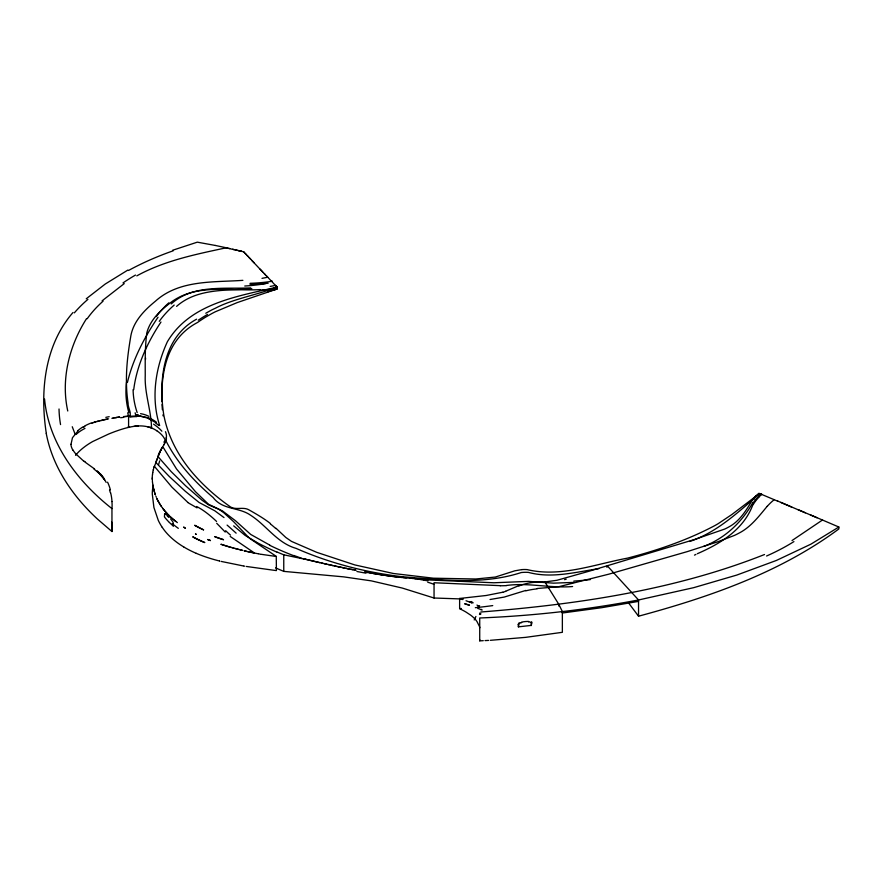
<?xml version="1.0" encoding="UTF-8"?>
<svg xmlns="http://www.w3.org/2000/svg" width="883" height="883" viewBox="0 0 883 883"><rect width="100%" height="100%" fill="white"/><g stroke="black" fill="none" stroke-linecap="round" stroke-linejoin="round"><path stroke-width="1.32" d="M152.284 478.012L152.295 479.204M166.203 437.515L166.136 438.641M145.496 359.469L145.563 358.001M73.002 312.494C44.327 345.474 39.878 391.831 46.313 433.41M133.719 389.646C136.733 365.341 147.549 342.273 160.971 322.041M480.76 613.365L480.617 614.458M152.549 474.149L152.792 472.438M531.82 622.107L531.378 625.186M518.994 622.923L518.376 626.853L531.345 625.396M531.533 622.074L531.4 622.979M531.345 623.31L531.334 625.528M518.542 623.784L518.376 626.853M152.847 472.228L152.969 471.489M153.167 485.231L152.549 489.348A139.845 80.739 0 0 0 152.284 493.972L153.918 507.515L158.267 520.33A124.337 71.788 0 0 0 161.677 526.533L162.119 527.206M127.483 382.218C133.057 358.884 144.569 336.964 158.024 317.262M153.167 470.639L153.499 469.149M153.289 470.131L153.421 469.458M153.83 468.034L154.139 466.842M153.907 467.725L159.79 452.538M154.315 466.235L171.931 487.173L187.847 502.416M157.042 458.796L155.861 462.482L169.194 476.412L185.298 491.268L199.105 502.482L214.701 510.738L224.006 517.559M158.476 455.021L158.73 454.304M158.587 454.635L157.858 456.434L171.225 471.654L185.551 485.749L202.13 500.297L208.664 504.921L222.284 510.782L235.463 520.727L250.728 534.447L269.856 545.153M158.785 454.292L158.995 453.707M158.885 454.061L159.194 453.255M164.536 443.531L165.066 442.284M164.944 442.659L164.679 443.222M159.194 453.365L159.646 452.295M159.348 453.045L162.538 446.842M162.693 446.533L176.479 468.895L195.441 491.665L208.509 504.248L218.642 509.038L223.929 512.868L233.796 521.864L248.851 537.703M159.79 452.096L160.761 450.098M159.944 451.787L160.32 451.047M160.618 450.363L161.015 449.646M163.543 445.363L164.216 444.039M164.05 444.337L163.311 445.772M160.883 449.977L161.136 449.414M161.136 449.524L161.379 448.972M161.258 449.304L162.24 447.482M752.967 504.491C743.729 529.612 720.683 543.52 697.338 553.718M86.567 318.608C69.316 345.595 60.728 379.315 67.759 410.992M752.802 502.615C741.775 522.438 725.098 538.122 703.762 546.422M75.541 455.33L77.859 452.703A81.964 47.318 0 0 1 83.311 447.802L85.232 446.334A86.357 49.856 0 0 1 92.759 441.5L108.565 434.072A159.624 92.152 0 0 1 115.254 431.467L119.558 429.966A91.28 52.704 0 0 1 122.582 429.017L123.554 428.719A62.086 35.85 0 0 1 129.58 427.162A40.419 23.333 0 0 1 133.94 426.368A26.931 15.552 0 0 1 138.278 425.937M767.161 506.345C758.751 516.445 750.605 527.361 738.541 533.365A74.36 40.938 2.3 0 1 734.391 535.44L717.57 541.853L687.272 551.621L608.928 574.138L559.027 586.654L537.151 588.508M755.936 495.937L758.905 493.255L777.989 501.29M759.181 496.599L761.83 494.292A4.426 2.914 51.7 0 0 760.991 494.094L761.025 493.994M102.097 300.827L124.238 283.609M77.859 431.147L72.472 437.714L71.004 444.326M86.269 298.763L105.232 284.039L127.869 270.066M171.214 303.951C192.693 284.381 224.028 289.138 250.706 287.902M176.589 306.368C197.108 288.167 226.335 290.684 251.832 288.752M753.552 499.414L754.524 498.641M759.468 493.972C737.923 512.295 717.139 532.306 689.645 541.489M822.515 519.988L792.007 540.562M196.578 319.193C162.77 337.449 158.499 380.562 163.719 414.557C167.991 437.836 180.022 459.16 195.805 476.577C205.728 487.537 216.953 497.328 229.017 505.871C234.933 511.125 243.145 506.014 249.436 510.142C256.666 514.248 263.918 518.431 270.474 523.564M810.417 514.877L838.85 527.019L810.914 544.16L776.411 560.44L736.775 575.076L693.718 587.659L638.541 599.976L607.283 565.815L606.919 567.327M83.366 427.195L84.172 426.61M205.783 313.255L211.578 310.032A114.492 68.863 4.1 0 1 215.419 308.211C233.311 298.597 260.904 294.138 276.876 286.942M83.697 426.997L84.878 426.224M136.788 275.882C164.404 260.628 195.761 254.326 226.324 247.781M694.491 555.12L695.914 554.425M764.512 554.524C674.347 590.252 576.422 604.513 480.838 612.007M518.818 585.628L505.661 591.246M91.622 423.288L92.759 422.769M161.887 401.544C161.015 370.43 167.538 338.244 197.527 322.472A192.328 111.037 0 0 1 205.772 317.063L211.578 313.719A114.658 66.203 0 0 1 215.353 311.754L237.24 302.582L274.79 289.756M172.638 250.253L197.306 242.163L215.209 245.43M92.759 422.88L94.006 422.35M274.723 289.779L275.386 289.558M275.308 289.58L277.229 288.951L277.229 287.317L266.622 276.037M93.918 422.493L95.541 421.875M94.095 422.328L98.112 421.147M502.791 592.217L486.158 595.495L459.624 598.464L459.624 608.63L463.983 610.915A84.768 48.94 0 0 1 466.036 612.096L470.584 615.098A49.029 28.311 0 0 1 472.46 616.588L473.431 617.449A42.307 24.426 0 0 1 477.008 621.61L479.314 626.157A63.885 36.887 0 0 1 479.866 627.758M566.202 579.204L564.524 579.667M96.821 421.61L99.426 420.805M277.229 287.317L274.558 288.046L274.558 289.834M277.019 287.152C237.262 296.313 190.088 303.476 167.362 341.754C155.474 367.637 150.728 398.056 159.668 425.573M525.815 590.429L504.281 597.063L490.043 599.513M628.674 603.056L638.541 616.202C708.894 597.217 779.777 572.78 838.85 528.95L838.85 527.019M520.926 622.736L521.676 622.559M99.426 420.915L105.408 419.447M100.75 420.595L106.611 419.204M128.344 426.467L128.587 427.394L129.58 427.173M267.748 277.218L261.997 278.355M128.587 427.394L128.587 416.357L129.58 416.158M105.706 419.502L107.395 419.05M107.472 419.149L108.565 418.829M638.111 600.054C585.848 609.932 532.857 615.881 479.723 617.979L479.723 640.837L483.266 640.683M598.906 568.641C575.639 572.085 551.776 578.696 528.431 572.394A30.221 23.046 -10.5 0 0 521.224 572.548C482.957 585.032 441.721 579.899 402.262 576.731C365.75 572.427 329.734 563.211 296.059 548.365C276.964 542.913 266.467 525.319 250.518 515.186C238.896 506.997 222.637 510.131 213.178 497.559C194.26 481.456 176.931 462.758 165.75 440.385M111.876 418.332L114.128 417.825M113.002 418.134L117.086 417.339M115.254 417.747L116.39 417.56M270.165 286.423L275.595 285.397A6.148 2.439 72.2 0 1 276.081 285.915L276.6 286.655M116.567 417.538L117.605 417.262M117.781 417.339L119.558 416.964M118.366 417.251L119.558 417.074M123.554 416.544L140.574 415.794M521.886 569.59L514.822 570.815L495.341 577.04L475.827 578.994L433.421 578.199L393.443 573.497L354.8 564.921L316.721 552.328L291.5 541.4L285.783 537.438L275.971 528.255M471.787 601.588L470.771 601.676M461.312 608.475L459.624 608.63M129.58 415.805C132.108 413.917 127.483 406.71 128.079 403.001C126.777 394.613 126.335 386.103 126.446 377.615C126.6 363.465 128.532 349.403 130.916 335.474C133.653 321.158 144.459 310.154 155.342 301.269C179.083 279.723 213.156 282.405 242.891 280.353M574.226 582.394L553.42 583.155L528.509 581.378L493.851 582.769L423.299 579.734M490.319 640.318L525.628 637.36L562.361 632.316L562.361 611.566L559.193 605.087A83.024 16.865 81.6 0 0 558.464 603.773L544.866 581.941L534.932 581.974M488.564 640.418L485.032 640.594M572.614 586.522C550.396 588.453 528.409 582.372 506.158 585.528M259.977 289.602C231.092 291.39 198.576 283.586 173.046 300.805C162.031 308.951 150.54 318.851 146.876 332.615C144.911 346.765 145.209 361.224 145.242 375.496C144.448 393.376 151.269 410.452 151.534 428.034A22.241 12.837 0 0 0 147.516 426.765A19.702 11.38 0 0 0 140.574 425.904L138.443 425.937A26.722 15.43 0 0 0 133.94 426.379M760.263 494.105L760.738 494.094M760.44 493.983L760.572 493.983M544.866 581.941L556.908 580.297L589.314 571.158L694.424 539.535L724.755 529.049A58.002 31.799 2.4 0 0 728.696 527.03C739.192 521.555 745.616 511.334 751.499 501.5A88.697 48.543 2.2 0 1 755.892 495.926M500.264 585.661L434.05 582.747L434.05 598.012L463.034 599.016M136.71 415.451L135.772 415.429L135.143 412.803M759.733 494.105L759.711 494.105A4.901 3.223 51.7 0 1 758.905 493.961L731.797 514.568L718.265 523.619A148.024 84.503 3.1 0 1 714.601 525.716C687.117 540.253 657.493 550.341 627.46 558.144C594.612 564.292 560.639 577.581 527.173 569.612A27.042 20.651 -12.3 0 0 521.886 569.612M528.542 621.919L528.785 621.93A3.344 2.638 -18 0 1 531.632 623.31M136.909 415.573L138.278 415.672M406.798 577.813L408.895 578.111M406.798 577.935L402.339 577.416M409.436 578.045L412.593 578.442M409.966 578.1L413.078 578.497M405.772 577.835L403.023 577.592M399.602 577.151L402.339 577.526M401.655 577.46L400.286 577.327M413.078 578.387L415.496 578.74M413.564 578.431L415.97 578.795M398.211 577.007L399.602 577.261M398.906 577.195L396.07 576.776M275.595 567.868A248.818 143.653 0 0 0 277.085 568.542L283.763 571.378L343.664 576.864L371.279 580.859L402.339 588.078L434.05 598.012M138.443 415.573L140.441 415.849M138.443 415.683L147.516 418.056L156.523 423.012M396.787 576.963L392.306 576.334M415.97 578.685L427.891 580.871M395.363 576.809L393.928 576.632M275.154 570.44L276.401 570.584L276.269 556.378M274.723 570.385L246.368 566.456M416.754 578.773L420.142 579.215M393.2 576.555L392.306 576.444M274.723 556.257L260.717 554.237M391.268 576.202L388.829 575.871M391.268 576.312L387.306 575.661M388.067 575.882L385.794 575.44M386.555 575.661L385.021 575.33M420.573 579.38L421.312 579.491M383.586 575.12L384.37 575.23M384.37 575.341L379.646 574.491M382.008 574.988L382.803 575.109M381.224 574.855L378.056 574.237M378.851 574.48L377.405 574.127M377.405 574.237L375.452 573.795M376.754 574.127L374.8 573.685M244.768 566.191L243.84 566.036M374.8 573.795L372.836 573.343M259.922 554.094L258.664 553.873M374.149 573.685L372.527 573.288M243.278 565.937L221.092 561.4M372.527 573.398L369.602 572.769M371.588 573.233L365.948 572.107M368.145 572.614L364.48 571.831M258.156 553.784L246.688 551.445M354.425 569.943L355.805 570.208M355.805 570.319L350.948 569.259M277.107 552.052L283.763 554.811L305.937 559.425M353.034 569.778L348.642 568.807M349.933 569.171L347.99 568.674M347.99 568.784L346.059 568.288M347.67 568.718L343.664 567.802M344.9 568.166L341.191 567.294M343.046 567.78L341.809 567.416M339.933 567.029L341.191 567.405M339.304 566.897L340.573 567.272M339.304 567.007L337.383 566.489M338.664 566.864L334.249 565.815M215.32 245.452L227.373 248.013M336.743 566.456L330.595 565.01M333.034 565.661L328.167 564.469M243.542 251.798L242.759 251.622M241.512 251.236L242.229 251.5M240.794 251.07L242.052 251.467M241.103 251.258L239.845 250.86M247.659 551.555L254.459 552.99L230.209 536.456M238.896 250.651L240.474 251.114M239.525 250.893L236.677 250.143M238.576 250.684L237.946 250.43M303.233 558.696L305.187 559.138M329.381 564.844L325.728 563.917M237.317 250.397L235.319 249.834M236.037 250.11L232.615 249.216M326.953 564.303L321.423 562.924M226.545 247.935L229.823 248.576M228.256 248.333L234.304 249.712M164.989 513.586L166.854 514.955M324.094 563.652L325.452 563.961M305.562 559.226L307.063 559.69M306.313 559.403L323.023 563.409M246.688 551.334L245.728 551.224M307.814 559.855L319.823 562.659M246.048 551.191L244.768 551.003M245.088 550.959L244.127 550.849M242.704 550.396L235.22 548.475M242.13 550.252L239.635 549.634M219.624 561.036L219.668 561.047A135.673 78.333 0 0 1 210.419 558.475L207.626 557.581A108.499 62.638 0 0 1 196.247 553.332M237.428 549.171L238.531 549.458M236.324 548.873L234.116 548.177M233.024 547.868L234.116 548.288M232.119 547.615L233.024 547.979M231.214 547.361L232.119 547.725M230.308 547.096L231.214 547.471M230.308 547.206L221.092 544.259M229.403 546.952L224.039 545.319M223.454 545.131L222.273 544.756M221.092 544.37L221.688 544.568M302.074 558.442L293.884 555.495M459.624 598.464L462.758 599.579M469.425 601.875L470.253 602.173M471.312 602.548L472.008 602.912M471.544 602.747L466.036 600.76M210.419 540.484L209.724 540.208M210.419 540.595L209.37 540.076M209.017 540.054L207.626 539.502L209.37 540.186M147.638 418.001L149.415 418.785M798.166 509.69L816.963 517.747M780.793 502.372L805.307 512.824M777.382 500.926L791.742 507.096M195.529 533.917L196.203 534.27M195.529 534.027L196.203 534.381M255.673 541.687L245.055 535.352L233.664 525.86M197.052 507.868L189.437 503.52A66.887 32.958 78.4 0 1 187.847 502.548M183.874 547.03L185.938 548.233A99.293 57.329 0 0 0 196.203 553.31M183.719 546.941L183.642 546.886A101.368 58.521 0 0 1 177.45 542.78L176.755 542.261A102.45 59.15 0 0 1 164.061 529.91L162.207 527.328M276.125 556.29L250.044 538.663M476.997 605.043L478.619 606.389M183.642 527.085L185.419 528.233M185.165 528.067L183.907 527.261M156.766 430.727L155.96 430.22A25.044 14.459 0 0 0 147.549 426.721M155.529 422.306L156.412 422.946M85.276 462.273L94.591 468.972M477.725 605.639L478.354 606.036M177.362 522.593L175.75 521.345M83.521 460.97L75.739 453.818A51.667 29.194 2.4 0 1 72.969 450.054M175.75 521.456L173.819 519.778M111.722 522.074A139.415 80.485 0 0 1 111.964 524.359L112.086 527.052A134.448 77.616 0 0 1 111.953 531.533L97.307 518.928A353.057 203.83 0 0 1 46.236 433.41M175.264 521.069L172.34 518.52M173.145 525.904L172.936 525.727A102.163 58.984 0 0 1 168.774 521.853L168.642 521.721M173.344 519.491L171.28 517.57M171.81 518.155L170.253 516.621M170.772 517.206L167.593 513.961M478.619 606.279L479.248 607.062M225.231 532.052L216.71 523.288M99.194 472.968L102.616 476.919A86.788 47.307 5 0 1 104.547 479.557L104.635 479.8M168.178 514.679L168.774 515.286M168.101 516.18L168.774 516.875M168.498 521.577L168.454 521.522A103.631 59.834 0 0 1 164.448 516.941L164.624 513.774A2.792 0.96 73.7 0 1 164.989 513.597M276.589 288.288L277.229 288.951M243.642 251.71L244.679 252.803M243.995 252.185L246.004 254.205M245.353 253.62L247.924 256.236M246.975 255.342L250.209 258.642M264.613 273.918L267.428 276.997M248.874 257.339L250.651 259.227M264.271 273.653L265.452 274.911M250.651 259.116L254.216 262.891M260.099 269.138L264.381 273.675M251.986 260.64L262.626 271.909M167.593 514.072L166.457 512.725M167.019 513.453L165.364 511.5M100.474 474.215L97.218 471.014L104.36 479.524M104.812 480.043L106.17 482.394M165.905 512.228L164.845 510.882M170.574 518.84L172.682 521.621A3.013 1.336 68.6 0 1 172.891 522.03A3.322 1.49 68.6 0 1 173.223 522.957L173.311 526.047M164.337 510.275L164.845 511.003M638.012 600.727L638.541 601.378L601.787 607.681L563.961 612.791L562.361 612.979L562.063 612.327M164.337 510.385L163.774 509.59M164.05 510.043L163.51 509.248M162.969 508.564L163.51 509.359M163.234 509.016L162.461 507.99M162.119 507.526L161.203 506.125M161.203 506.235L160.287 504.756M104.039 478.796L104.481 479.458M160.739 505.551L158.013 500.849M159.856 504.182L157.88 500.595M157.88 500.705L157.505 499.844M157.505 499.955L157.086 498.95M157.384 499.701L156.732 498.178M75.011 433.895L72.251 426.743M156.247 497.129L155.938 496.235M155.143 494.05L155.397 494.888M109.525 489.966L110.342 492.593M155.265 494.524L155.022 493.685M155.022 493.796L154.735 492.791M154.735 492.902L154.459 491.908M154.315 491.412L154.459 492.019M154.393 491.765L154.249 491.158M151.534 428.034L151.17 426.677M154.117 490.771L153.918 489.922M128.587 416.357L127.704 412.791M153.984 490.275L153.819 489.546M153.819 489.657L153.554 488.442M153.642 488.917L153.388 487.703M153.311 487.438L153.068 486.125M153.068 486.235L152.494 482.295M162.947 414.833L163.079 415.86M44.558 399.028C48.697 443.608 77.704 481.688 111.953 508.608L111.953 531.533M152.461 482.052L152.395 481.224M162.373 409.734L162.008 404.613M111.953 501.522L112.086 504.171A134.293 76.534 -3.3 0 1 111.975 508.608M152.329 480.275L152.284 478.729M638.541 599.976L638.541 616.202M283.763 554.811L283.763 571.378M267.836 290.408L267.836 292.141M272.406 281.213A97.847 49.018 3.7 0 1 250.132 283.311M136.788 414.668A22.395 18.499 20.2 0 1 138.256 414.756M140.563 413.663A20.519 14.47 15.1 0 1 148.907 416.346M150.088 418.332A25.795 11.876 16.7 0 1 156.324 422.118M156.103 423.376A35.033 14.349 18.7 0 1 158.797 425.496M137.174 412.593A251.787 136.225 -0.2 0 1 133.09 389.657M159.249 321.346A191.456 119.293 12.5 0 1 174.194 305.065M753.188 502.714A90.364 50.585 3.3 0 1 761.543 494.149M590.363 579.59A239.061 142.616 4.3 0 1 573.807 581.091M421.71 579.171A81.766 67.064 62.6 0 1 423.299 579.447M166.004 440.507A72.384 33.598 27 0 1 165.088 442.295M366.059 573.188A151.434 19.007 12 0 1 356.909 571.489M293.686 555.672A245.331 140.651 0 0 1 269.668 545.275M265.496 283.62A113.819 66.733 5.4 0 1 244.768 286.015M76.048 434.48A75.055 44.062 18.7 0 1 84.978 428.398M84.934 425.871A84.106 51.391 25 0 1 91.28 422.946M105.828 417.35A181.666 68.466 6.2 0 1 109.183 416.688M120.629 417.747A92.836 31.004 3.8 0 1 123.598 417.35M124.05 416.71A61.501 17.395 2 0 1 129.989 416.103M60.552 424.591A342.494 169.404 17.7 0 1 59.029 408.984M87.185 318.752A198.697 111.479 2 0 1 103.057 301.18M123.013 282.902A269.458 162.108 8.4 0 1 135.496 275.054M767.228 506.367A97.549 53.554 2.1 0 1 774.27 499.623M793.927 541.599A254.536 144.646 5.4 0 1 766.576 556.003M479.635 605.727A45.32 0.673 20.8 0 1 479.48 605.694M464.888 603.806A46.556 7.417 6.8 0 1 469.403 605.131M477.791 608.475A55.85 18.146 -35.8 0 1 481.191 609.855M481.522 609.336A42.583 12.969 -47.6 0 1 482.129 610.087M492.747 605.595A279.878 155.783 -0.1 0 1 475.33 607.692M525.815 590.837A58.035 39.128 -27.4 0 1 537.052 588.884M152.218 478.001A140.242 69.271 7.7 0 1 152.549 474.039M178.322 528.343A98.046 46.115 11.2 0 1 172.24 523.608M203.554 529.8A97.307 39.967 15.2 0 1 194.801 525.297M204.668 542.471A109.073 70.099 2.6 0 1 192.913 536.875M223.454 539.623A135.165 61.501 10.4 0 1 214.867 536.676M196.611 506.489A91.225 34.194 60 0 1 216.578 521.456M230.485 535.087A79.514 47.307 70.5 0 1 225.64 530.672M100.684 474.171A77.24 42.075 5.1 0 1 104.194 478.774M558.762 605.694A83.024 16.865 81.6 0 1 559.049 606.224M753.221 504.546A89.989 49.989 3.3 0 1 759.402 496.665M506.169 585.639A211.854 201.556 2 0 1 500.264 585.771M427.736 582.239A98.101 81.799 66 0 1 433.774 584.248M198.278 320.198A194.083 120.673 6.2 0 1 207.516 314.436M270.408 523.95A55.11 28.587 51.3 0 1 275.827 528.597M128.874 412.692A241.876 133.808 0.6 0 1 126.567 382.173M156.214 316.611A194.569 116.059 9.5 0 1 168.83 302.825M268.178 283.211A91.104 45.894 4 0 1 249.933 284.227M276.942 552.151A248.41 131.766 1.9 0 1 255.551 541.754M227.097 525.098A153.752 34.47 49.8 0 1 236.136 533.166M156.821 430.772A37.605 21.711 0 0 1 164.426 438.542L164.635 438.917A38.929 22.472 0 0 1 165.607 441.257M129.956 417.162A30.364 25.099 18.3 0 1 136.755 416.621M153.587 424.149A36.358 14.945 18.7 0 1 161.854 431.191M165.463 431.699A38.179 18.819 11.7 0 1 166.368 437.493M166.523 438.796A61.424 29.04 19.6 0 1 163.852 442.129M158.62 464.546A89.58 24.238 88 0 1 159.68 460.915M203.554 529.91A97.307 39.967 15.2 0 1 194.801 525.407M204.668 542.581A109.073 70.099 2.6 0 1 192.913 536.996M223.454 539.734A135.165 61.501 10.4 0 1 214.867 536.787M168.178 515.264A32.826 7.207 59 0 1 170.033 517.184M167.174 515.782A31.015 6.623 58.8 0 1 168.41 517.041M274.9 288.564A63.377 36.678 4.7 0 1 260.099 290.077M140.529 416.301A20.916 10.154 6.2 0 1 151.026 418.829M74.349 312.858A223.178 122.605 1.5 0 1 87.903 299.359M128.51 270.485A328.156 195.275 7.9 0 1 173.223 250.783M274.624 289.944A71.998 41.567 0 0 1 268.134 291.136M110.563 492.559A139.315 79.371 -3.6 0 1 111.975 501.522M107.583 482.184A125.507 70.861 -0.3 0 1 110.397 489.888M94.051 469.171A64.073 34.867 5.3 0 1 98.719 473.1M85.496 462.195A115.254 62.538 4.8 0 1 83.896 461.003M72.836 450.076A37.218 21.004 2.5 0 1 70.905 444.326M77.538 430.948A79.558 47.848 23.3 0 1 82.903 426.919M505.683 591.323A46.115 39.47 -33.9 0 1 502.802 592.283M518.895 585.981A41.269 28.355 -31.2 0 1 534.833 582.283M479.977 639.998A62.229 35.927 0 0 1 479.723 640.837M475.904 616.466A54.746 20.883 -37.5 0 1 474.215 619.943M469.988 601.643A75.342 2.859 17.9 0 1 473.2 602.835M464.888 603.917A46.556 7.417 6.8 0 1 469.403 605.241M479.756 613.023A42.903 12.55 -51.4 0 1 479.524 614.491M518.067 624.689A3.278 2.638 -16.6 0 1 520.926 622.703M521.61 622.107A25.408 19.867 -17.1 0 1 528.641 621.466"/></g></svg>
